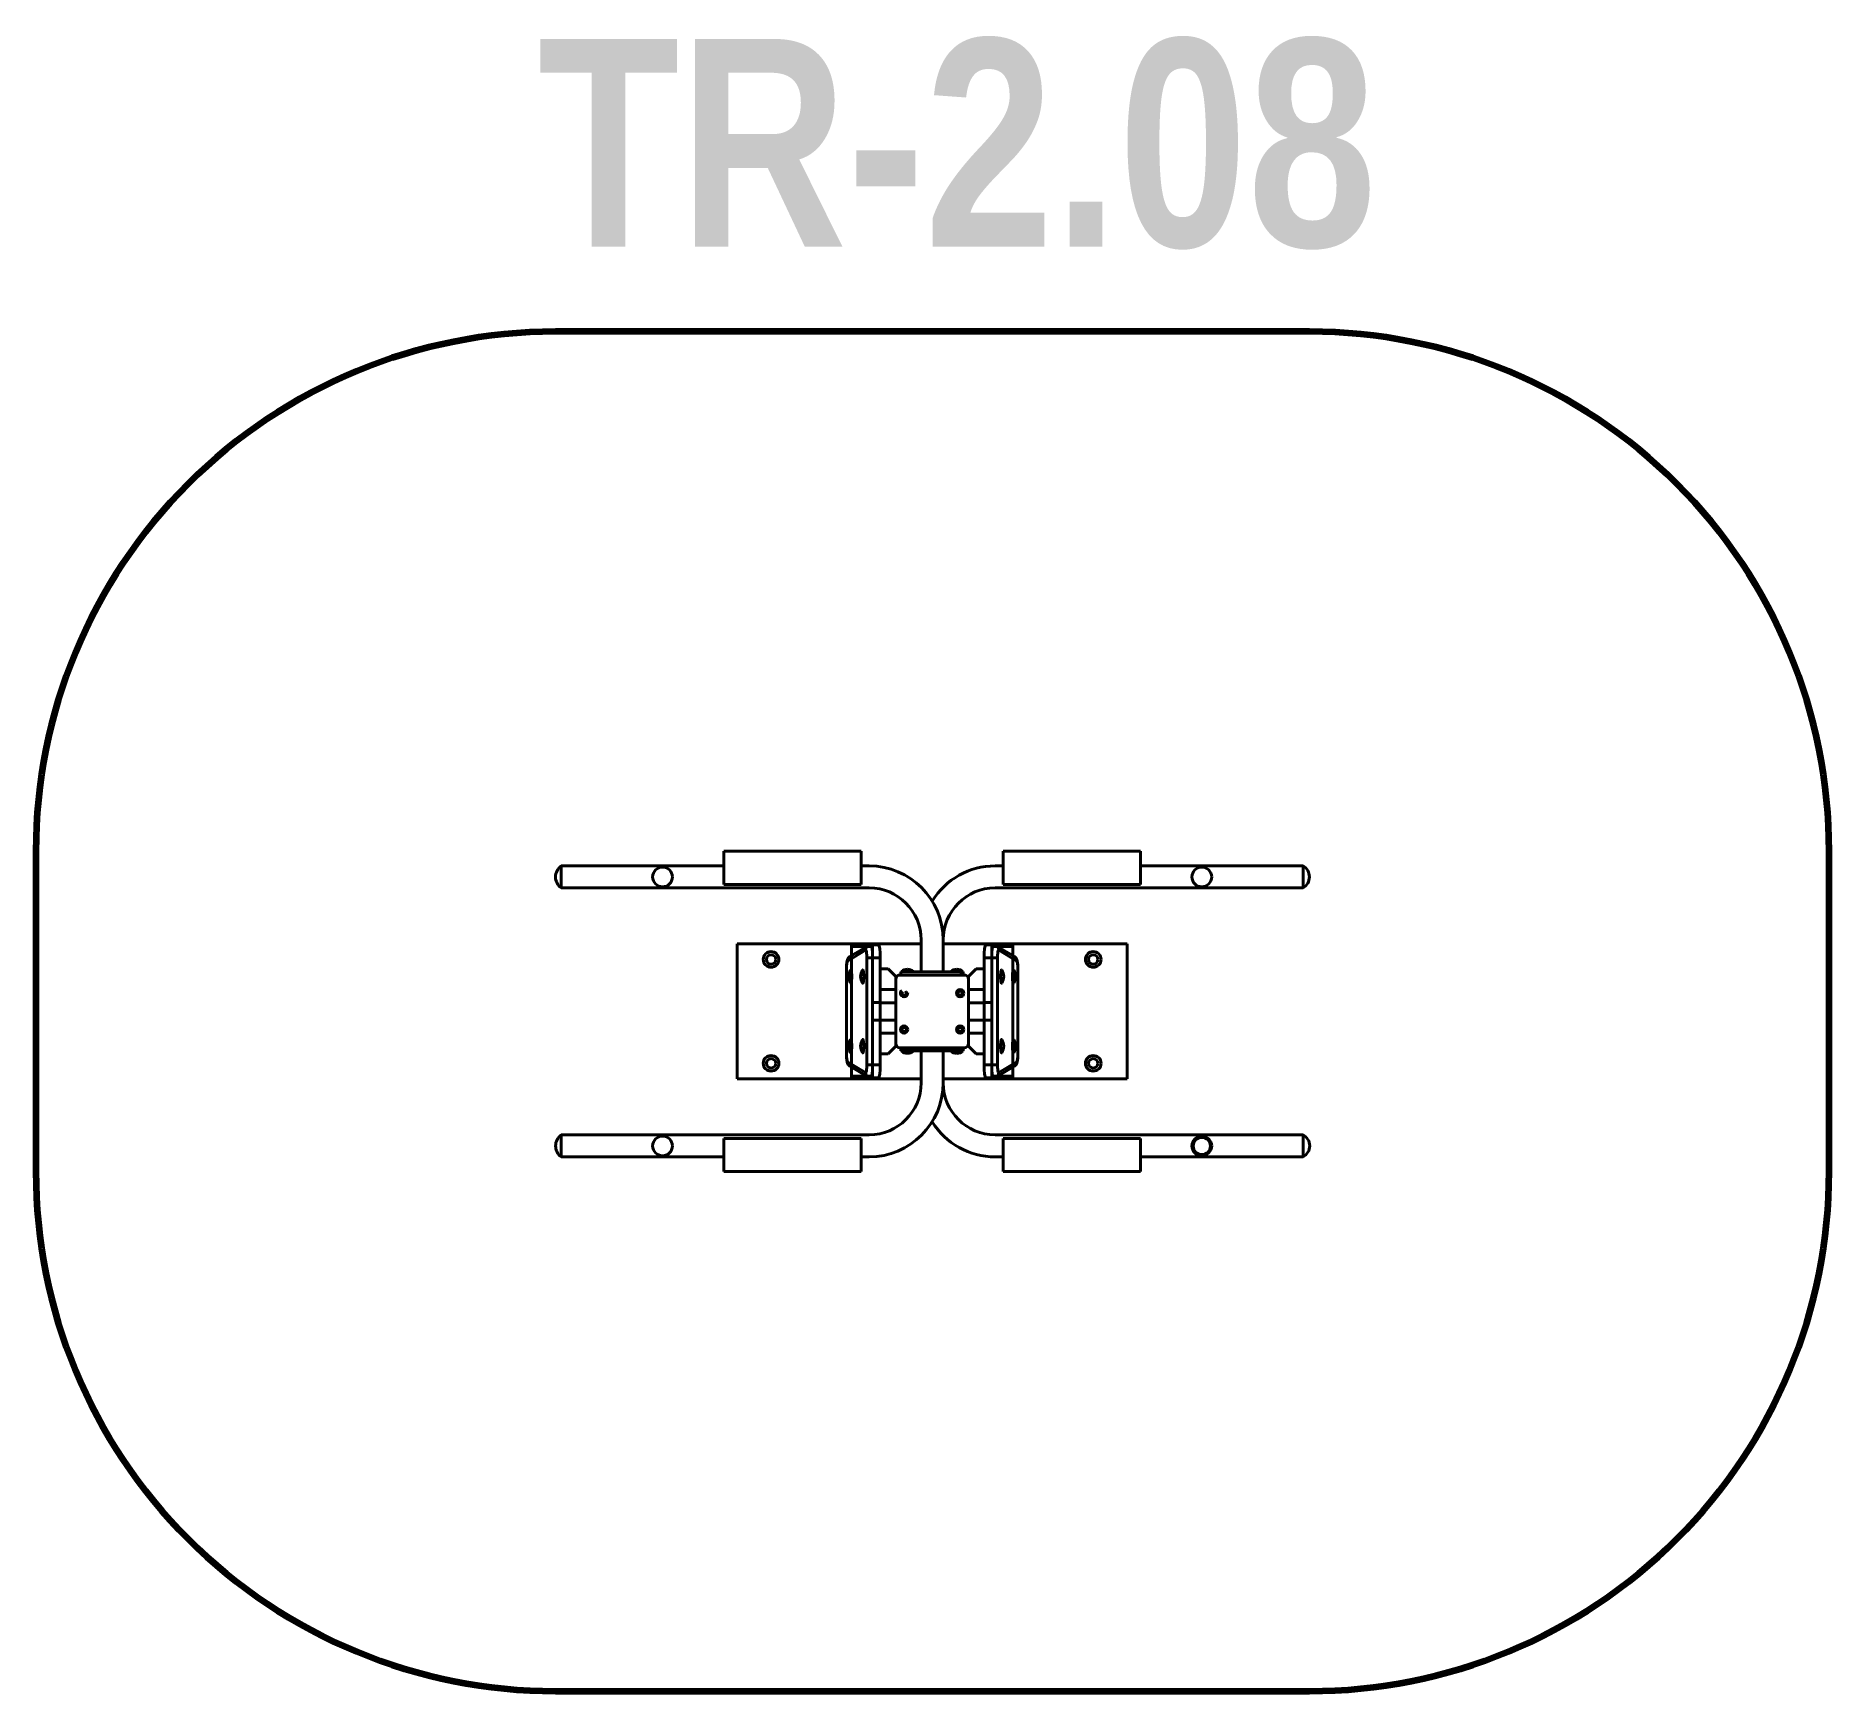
# Model space of a CAD drawing. Header units: millimetres. Extents: x 135955 to 139405, y 1032 to 4218.
import ezdxf

# ---------------------------------------------------------------- set-up
doc = ezdxf.new("R2010")
doc.units = ezdxf.units.MM
doc.layers.add('DiKom', color=7, linetype='Continuous')
doc.styles.add('style1', font='arialbd.ttf', dxfattribs={"width": 0.8})

msp = doc.modelspace()

# ---------------------------------------------------------------- linework, layer by layer
at = {"layer": 'DiKom', "color": 7, "linetype": 'Continuous', "lineweight": 40}
for p, q in [((137278.6, 2584.9), (137278.6, 2648.9)), ((137278.6, 2648.9), (137542.6, 2648.9)), ((137542.6, 2648.9), (137542.6, 2584.9)), ((137816.3, 2584.9), (137816.3, 2648.9)), ((137816.3, 2648.9), (138080.3, 2648.9)), ((138080.3, 2648.9), (138080.3, 2584.9)), ((136965.6, 2620.6), (137278.6, 2620.6)), ((136965.6, 2620.6), (136965.6, 2578.3)), ((137542.6, 2620.6), (137558.3, 2620.6)), ((137816.3, 2620.6), (137800.6, 2620.6)), ((138393.3, 2620.6), (138080.3, 2620.6)), ((138393.3, 2620.6), (138393.3, 2578.3)), ((136965.6, 2578.3), (137558.3, 2578.3)), ((137278.6, 2584.9), (137542.6, 2584.9)), ((138393.3, 2578.3), (137800.6, 2578.3)), ((137816.3, 2584.9), (138080.3, 2584.9)), ((137658.3, 2470.6), (137304.4, 2470.6)), ((137304.4, 2470.6), (137304.4, 2210.6)), ((137551.3, 2458.4), (137516.5, 2437.5)), ((137556.1, 2466.9), (137521.3, 2446.1)), ((137524.4, 2465.6), (137524.4, 2470.6)), ((137524.4, 2465.6), (137524.4, 2448)), ((137553.8, 2465.6), (137524.4, 2465.6)), ((137524.4, 2465.6), (137553.8, 2465.6)), ((137553.8, 2465.6), (137564.4, 2465.6)), ((137561.4, 2468.4), (137576.2, 2468.4)), ((137564.4, 2468.4), (137564.4, 2470.6)), ((137564.4, 2212.8), (137564.4, 2468.4)), ((137658.3, 2416.6), (137658.3, 2478.3)), ((137658.3, 2416.6), (137658.3, 2478.3)), ((137700.6, 2416.6), (137700.6, 2478.3)), ((137700.6, 2416.6), (137700.6, 2478.3)), ((138054.4, 2470.6), (137700.6, 2470.6)), ((137797.5, 2468.4), (137782.7, 2468.4)), ((137794.4, 2468.4), (137794.4, 2470.6)), ((137794.4, 2212.8), (137794.4, 2468.4)), ((137805.1, 2465.6), (137794.4, 2465.6)), ((137805.1, 2465.6), (137794.4, 2465.6)), ((137802.8, 2466.9), (137837.6, 2446.1)), ((137805.1, 2465.6), (137834.4, 2465.6)), ((137805.1, 2465.6), (137834.4, 2465.6)), ((137842.4, 2437.5), (137807.6, 2458.4)), ((137834.4, 2465.6), (137834.4, 2470.6)), ((137834.4, 2448), (137834.4, 2465.6)), ((138054.4, 2210.6), (138054.4, 2470.6)), ((137514.5, 2422.6), (137514.5, 2258.6)), ((137514.5, 2422.6), (137514.6, 2422.6)), ((137514.6, 2422.6), (137514.6, 2258.6)), ((137524.4, 2448), (137524.4, 2233.2)), ((137553.6, 2237.8), (137553.6, 2443.4)), ((137564.9, 2443.4), (137553.6, 2443.4)), ((137564.9, 2237.8), (137564.9, 2443.4)), ((137579.7, 2443.4), (137564.9, 2443.4)), ((137579.7, 2237.8), (137579.7, 2443.4)), ((137581.7, 2422.6), (137579.7, 2422.6)), ((137594.6, 2422.6), (137581.7, 2422.6)), ((137594.6, 2422.6), (137594.6, 2422.6)), ((137594.6, 2422.6), (137609.4, 2407.6)), ((137619.4, 2410.6), (137619.4, 2416.6)), ((137619.4, 2416.6), (137739.4, 2416.6)), ((137620.4, 2417.4), (137620.4, 2416.6)), ((137643.4, 2417.4), (137620.4, 2417.4)), ((137643.4, 2417.4), (137643.4, 2416.6)), ((137715.4, 2417.4), (137715.4, 2416.6)), ((137738.4, 2417.4), (137715.4, 2417.4)), ((137735.4, 2410.6), (137735.4, 2416.6)), ((137738.4, 2417.4), (137738.4, 2416.6)), ((137739.4, 2410.6), (137739.4, 2416.6)), ((137764.2, 2422.6), (137749.4, 2407.6)), ((137764.3, 2422.6), (137764.2, 2422.6)), ((137764.3, 2422.6), (137777.2, 2422.6)), ((137777.2, 2422.6), (137779.2, 2422.6)), ((137779.2, 2443.4), (137779.2, 2237.8)), ((137779.2, 2443.4), (137794, 2443.4)), ((137794, 2443.4), (137794, 2237.8)), ((137794, 2443.4), (137805.3, 2443.4)), ((137805.3, 2443.4), (137805.3, 2237.8)), ((137834.4, 2448), (137834.4, 2233.2)), ((137844.3, 2258.6), (137844.3, 2422.6)), ((137844.4, 2422.6), (137844.3, 2422.6)), ((137844.4, 2258.6), (137844.4, 2422.6)), ((137579.7, 2382.6), (137581.7, 2382.6)), ((137581.7, 2382.6), (137609.4, 2382.6)), ((137609.4, 2407.6), (137609.4, 2273.5)), ((137615.4, 2383.1), (137615.4, 2383.1)), ((137741.4, 2410.6), (137617.4, 2410.6)), ((137749.4, 2273.5), (137749.4, 2407.6)), ((137777.2, 2382.6), (137749.4, 2382.6)), ((137779.2, 2382.6), (137777.2, 2382.6)), ((137564.4, 2357.4), (137579.7, 2357.4)), ((137609.4, 2357.3), (137579.7, 2357.3)), ((137620.8, 2375.6), (137622.7, 2378.8)), ((137623.1, 2371.6), (137620.8, 2375.6)), ((137627.8, 2371.6), (137623.1, 2371.6)), ((137627.8, 2379.4), (137630.1, 2375.6)), ((137630.1, 2375.6), (137627.8, 2371.6)), ((137731.1, 2379.6), (137728.8, 2375.6)), ((137728.8, 2375.6), (137731.1, 2371.6)), ((137735.8, 2379.6), (137731.1, 2379.6)), ((137731.1, 2371.6), (137735.8, 2371.6)), ((137738.1, 2375.6), (137735.8, 2379.6)), ((137735.8, 2371.6), (137738.1, 2375.6)), ((137749.4, 2357.3), (137779.2, 2357.3)), ((137794.4, 2357.4), (137779.2, 2357.4)), ((137579.7, 2323.8), (137564.4, 2323.8)), ((137609.4, 2323.8), (137579.7, 2323.8)), ((137749.4, 2323.8), (137779.2, 2323.8)), ((137779.2, 2323.8), (137794.4, 2323.8)), ((137579.7, 2298.6), (137581.7, 2298.6)), ((137581.7, 2298.6), (137609.4, 2298.6)), ((137623.1, 2309.6), (137620.8, 2305.6)), ((137620.8, 2305.6), (137623.1, 2301.6)), ((137627.8, 2309.6), (137623.1, 2309.6)), ((137623.1, 2301.6), (137627.8, 2301.6)), ((137630.1, 2305.6), (137627.8, 2309.6)), ((137627.8, 2301.6), (137630.1, 2305.6)), ((137728.8, 2305.6), (137731.1, 2309.6)), ((137731.1, 2301.6), (137728.8, 2305.6)), ((137731.1, 2309.6), (137735.8, 2309.6)), ((137735.8, 2301.6), (137731.1, 2301.6)), ((137735.8, 2309.6), (137738.1, 2305.6)), ((137738.1, 2305.6), (137735.8, 2301.6)), ((137743.5, 2298.1), (137743.4, 2298.1)), ((137777.2, 2298.6), (137749.4, 2298.6)), ((137779.2, 2298.6), (137777.2, 2298.6)), ((137514.5, 2258.6), (137514.6, 2258.6)), ((137516.5, 2243.6), (137551.3, 2222.8)), ((137581.7, 2258.6), (137579.7, 2258.6)), ((137594.6, 2258.6), (137581.7, 2258.6)), ((137594.6, 2258.6), (137609.4, 2273.5)), ((137594.6, 2258.6), (137594.6, 2258.6)), ((137617.4, 2270.6), (137741.4, 2270.6)), ((137619.4, 2270.6), (137619.4, 2264.6)), ((137739.4, 2264.6), (137619.4, 2264.6)), ((137620.4, 2263.7), (137620.4, 2264.6)), ((137620.4, 2263.7), (137643.4, 2263.7)), ((137623.4, 2270.6), (137623.4, 2264.6)), ((137643.4, 2263.7), (137643.4, 2264.6)), ((137658.3, 2264.6), (137658.3, 2202.9)), ((137658.3, 2264.6), (137658.3, 2202.9)), ((137700.6, 2264.6), (137700.6, 2202.9)), ((137700.6, 2264.6), (137700.6, 2202.9)), ((137715.4, 2263.7), (137715.4, 2264.6)), ((137715.4, 2263.7), (137738.4, 2263.7)), ((137735.4, 2270.6), (137735.4, 2264.6)), ((137738.4, 2263.7), (137738.4, 2264.6)), ((137739.4, 2270.6), (137739.4, 2264.6)), ((137749.4, 2273.6), (137764.3, 2258.6)), ((137764.3, 2258.6), (137764.2, 2258.6)), ((137764.3, 2258.6), (137777.2, 2258.6)), ((137777.2, 2258.6), (137779.2, 2258.6)), ((137807.6, 2222.8), (137842.4, 2243.6)), ((137844.4, 2258.6), (137844.3, 2258.6)), ((137304.4, 2210.6), (137658.3, 2210.6)), ((137556.1, 2214.2), (137521.3, 2235.1)), ((137524.4, 2233.2), (137524.4, 2215.6)), ((137524.4, 2215.6), (137524.4, 2210.6)), ((137553.8, 2215.6), (137524.4, 2215.6)), ((137553.8, 2215.6), (137524.4, 2215.6)), ((137564.9, 2237.8), (137553.6, 2237.8)), ((137553.8, 2215.6), (137564.4, 2215.6)), ((137561.4, 2212.8), (137576.2, 2212.8)), ((137564.4, 2212.8), (137564.4, 2210.6)), ((137579.7, 2237.8), (137564.9, 2237.8)), ((137700.6, 2210.6), (138054.4, 2210.6)), ((137779.2, 2237.8), (137794, 2237.8)), ((137797.5, 2212.8), (137782.7, 2212.8)), ((137794, 2237.8), (137805.3, 2237.8)), ((137805.1, 2215.6), (137794.4, 2215.6)), ((137805.1, 2215.6), (137794.4, 2215.6)), ((137794.4, 2212.8), (137794.4, 2210.6)), ((137802.8, 2214.2), (137837.6, 2235.1)), ((137834.4, 2215.6), (137805.1, 2215.6)), ((137805.1, 2215.6), (137834.4, 2215.6)), ((137834.4, 2215.6), (137834.4, 2233.2)), ((137834.4, 2215.6), (137834.4, 2210.6)), ((136965.6, 2102.9), (137558.3, 2102.9)), ((136965.6, 2102.9), (136965.6, 2060.6)), ((137278.6, 2096.2), (137278.6, 2032.2)), ((137278.6, 2096.2), (137542.6, 2096.2)), ((137542.6, 2032.2), (137542.6, 2096.2)), ((138393.3, 2102.9), (137800.6, 2102.9)), ((137816.3, 2096.2), (137816.3, 2032.2)), ((137816.3, 2096.2), (138080.3, 2096.2)), ((138080.3, 2032.2), (138080.3, 2096.2)), ((138393.3, 2102.9), (138393.3, 2060.6)), ((136965.6, 2060.6), (137278.6, 2060.6)), ((137542.6, 2060.6), (137558.3, 2060.6)), ((137816.3, 2060.6), (137800.6, 2060.6)), ((138393.3, 2060.6), (138080.3, 2060.6)), ((137278.6, 2032.2), (137542.6, 2032.2)), ((137816.3, 2032.2), (138080.3, 2032.2))]:
    msp.add_line(p, q, dxfattribs=at)
at = {"layer": 'DiKom', "color": 3, "lineweight": 200}
msp.add_lwpolyline([(136954.7, 1032.2), (138405.5, 1032.2, 0.414214), (139405.5, 2032.2), (139405.5, 2648.9, 0.414214), (138405.5, 3648.9), (136954.7, 3648.9, 0.414214), (135954.7, 2648.9), (135954.7, 2032.2, 0.414214)], format="xyb", close=True, dxfattribs=at)
at = {"layer": 'DiKom', "color": 7, "linetype": 'Continuous', "lineweight": 40}
for centre, radius in [((137160.6, 2599.4), 19), ((138198.3, 2599.4), 19), ((137369.4, 2440.6), 15), ((137989.4, 2440.6), 15), ((137369.4, 2440.6), 9), ((137989.4, 2440.6), 9), ((137733.4, 2375.6), 7), ((137733.4, 2375.6), 5), ((137625.4, 2305.6), 7), ((137733.4, 2305.6), 7), ((137625.4, 2305.6), 5), ((137733.4, 2305.6), 5), ((137369.4, 2240.6), 15), ((137369.4, 2240.6), 9), ((137989.4, 2240.6), 15), ((137989.4, 2240.6), 9), ((137160.6, 2081.7), 19), ((138198.3, 2081.7), 19), ((138198.3, 2081.4), 16.5)]:
    msp.add_circle(centre, radius, dxfattribs=at)
for centre, radius, start, end in [((136980.7, 2599.4), 26, 125.4658, 234.5342), ((137558.3, 2478.3), 142.3, 0, 90), ((137800.6, 2478.3), 142.3, 90, 148.361), ((138381, 2599.4), 24.4, 300.069, 59.931), ((137558.3, 2478.3), 100, 0, 90), ((137800.6, 2478.3), 100, 90, 180), ((137541.9, 2407.6), 23.1, 146.6319, 213.3681), ((137564.8, 2407.6), 23.1, 146.6319, 213.3681), ((137631.9, 2403.6), 18, 90, 129.709), ((137631.9, 2403.6), 18, 50.291, 90), ((137726.9, 2403.6), 18, 90, 129.709), ((137726.9, 2403.6), 18, 50.291, 90), ((137794, 2407.6), 23.1, 326.6319, 33.3681), ((137817, 2407.6), 23.1, 326.6319, 33.3681), ((137617.4, 2402.6), 8, 90, 180), ((137741.4, 2402.6), 8, 0, 90), ((137625.4, 2375.6), 7, 128.967, 9.1468), ((137625.4, 2375.6), 5, 134.5843, 39.9342), ((137541.9, 2273.6), 23.1, 146.6319, 197.4618), ((137564.8, 2273.6), 23.1, 146.6319, 213.3681), ((137617.4, 2278.6), 8, 180, 270), ((137741.4, 2278.6), 8, 270, 0), ((137794, 2273.6), 23.1, 326.6319, 33.3681), ((137817, 2273.6), 23.1, 326.6319, 33.3681), ((137541.9, 2273.6), 23.1, 197.4618, 213.3681), ((137631.9, 2277.6), 18, 230.291, 270), ((137631.9, 2277.6), 18, 270, 309.709), ((137726.9, 2277.6), 18, 230.291, 270), ((137726.9, 2277.6), 18, 270, 309.709), ((137558.3, 2202.9), 142.3, 270, 0), ((137558.3, 2202.9), 100, 270, 0), ((137800.6, 2202.9), 100, 180, 270), ((137800.6, 2202.9), 142.3, 211.639, 270), ((136981, 2081.7), 26.2, 126.1483, 233.8517), ((138381.9, 2081.7), 24, 298.2606, 61.7394)]:
    msp.add_arc(centre, radius, start, end, dxfattribs=at)
for centre, major_axis, ratio, start_param, end_param in [((137561.2, 2458.4), (-5.14, 8.58), 0.986847, 0, 1.037095), ((137551.5, 2443.4), (0, 15), 0.139173, 4.712389, 6.366327), ((137561.4, 2443.4), (0, 25), 0.139173, 4.712389, 6.283185), ((137576.2, 2443.4), (0, 25), 0.139173, 4.712389, 6.283185), ((137782.7, 2443.4), (0, 25), 0.139173, 0, 1.570796), ((137797.5, 2443.4), (0, 25), 0.139173, 0, 1.570796), ((137797.7, 2458.4), (5.14, 8.58), 0.986847, 5.24609, 6.283185), ((137807.4, 2443.4), (0, 15), 0.139173, 6.200044, 7.853982), ((137516.7, 2422.6), (0, 15), 0.139173, 0.083141, 1.570796), ((137526.4, 2437.5), (-5.14, 8.58), 0.986847, 0, 1.037095), ((137522.9, 2407.6), (0, -13), 0.139173, 3.141593, 3.349852), ((137522.9, 2407.6), (0, -13), 0.139173, 3.141593, 3.349852), ((137522.9, 2407.6), (0, -13), 0.139173, 0, 3.141593), ((137522.9, 2407.6), (0, -13), 0.139173, 0, 3.141593), ((137545.9, 2407.6), (0, -13), 0.139173, 3.141593, 3.349852), ((137545.9, 2407.6), (0, -13), 0.139173, 3.141593, 3.349852), ((137545.9, 2407.6), (0, -13), 0.139173, 0, 3.141593), ((137545.9, 2407.6), (0, -13), 0.139173, 0, 3.141593), ((137813, 2407.6), (0, 13), 0.139173, 0, 3.141593), ((137813, 2407.6), (0, 13), 0.139173, 0, 3.141593), ((137813, 2407.6), (0, 13), 0.139173, 6.074926, 6.283185), ((137813, 2407.6), (0, 13), 0.139173, 6.074926, 6.283185), ((137835.9, 2407.6), (0, 13), 0.139173, 0, 3.141593), ((137835.9, 2407.6), (0, 13), 0.139173, 0, 3.141593), ((137835.9, 2407.6), (0, 13), 0.139173, 6.074926, 6.283185), ((137835.9, 2407.6), (0, 13), 0.139173, 6.074926, 6.283185), ((137832.5, 2437.5), (5.14, 8.58), 0.986847, 5.24609, 6.283185), ((137842.2, 2422.6), (0, 15), 0.139173, 4.712389, 6.200044), ((137522.9, 2407.6), (0, -13), 0.139173, 6.074926, 6.283185), ((137522.9, 2407.6), (0, -13), 0.139173, 6.074926, 6.271002), ((137522.9, 2407.6), (0, -13), 0.139173, 6.271002, 6.283185), ((137545.9, 2407.6), (0, -13), 0.139173, -0.208259, -0.164489), ((137545.9, 2407.6), (0, -13), 0.139173, 6.074926, 6.283185), ((137545.9, 2407.6), (0, -13), 0.139173, 6.118696, 6.283185), ((137813, 2407.6), (0, 13), 0.139173, 3.141593, 3.349852), ((137813, 2407.6), (0, 13), 0.139173, 3.141593, 3.349852), ((137835.9, 2407.6), (0, 13), 0.139173, 3.141593, 3.349852), ((137835.9, 2407.6), (0, 13), 0.139173, 3.141593, 3.349852), ((137522.9, 2273.6), (0, -13), 0.139173, 3.141593, 3.349852), ((137522.9, 2273.6), (0, -13), 0.139173, 3.141593, 3.349852), ((137522.9, 2273.6), (0, -13), 0.139173, 0, 3.141593), ((137522.9, 2273.6), (0, -13), 0.139173, 0, 3.141593), ((137545.9, 2273.6), (0, -13), 0.139173, 3.141593, 3.349852), ((137545.9, 2273.6), (0, -13), 0.139173, 3.141593, 3.349852), ((137545.9, 2273.6), (0, -13), 0.139173, 0, 3.141593), ((137545.9, 2273.6), (0, -13), 0.139173, 0.569743, 3.141593), ((137813, 2273.6), (0, 13), 0.139173, 0, 3.141593), ((137813, 2273.6), (0, 13), 0.139173, 0, 3.141593), ((137813, 2273.6), (0, 13), 0.139173, 6.074926, 6.283185), ((137813, 2273.6), (0, 13), 0.139173, 6.074926, 6.283185), ((137835.9, 2273.6), (0, 13), 0.139173, 0, 3.141593), ((137835.9, 2273.6), (0, 13), 0.139173, 0, 3.141593), ((137835.9, 2273.6), (0, 13), 0.139173, 6.074926, 6.283185), ((137835.9, 2273.6), (0, 13), 0.139173, 6.074926, 6.283185), ((137516.7, 2258.6), (0, -15), 0.139173, 4.712389, 6.200044), ((137526.4, 2243.6), (-5.14, -8.58), 0.986847, 5.24609, 6.283185), ((137522.9, 2273.6), (0, -13), 0.139173, 6.074926, 6.283185), ((137522.9, 2273.6), (0, -13), 0.139173, 6.074926, 6.283185), ((137545.9, 2273.6), (0, -13), 0.139173, 6.074926, 6.283185), ((137545.9, 2273.6), (0, -13), 0.139173, 6.074926, 6.283185), ((137545.9, 2273.6), (0, -13), 0.139173, 0, 0.569743), ((137813, 2273.6), (0, 13), 0.139173, 3.141593, 3.349852), ((137813, 2273.6), (0, 13), 0.139173, 3.141593, 3.349852), ((137835.9, 2273.6), (0, 13), 0.139173, 3.141593, 3.349852), ((137835.9, 2273.6), (0, 13), 0.139173, 3.141593, 3.349852), ((137832.5, 2243.6), (5.14, -8.58), 0.986847, 0, 1.037095), ((137842.2, 2258.6), (0, -15), 0.139173, 0.083141, 1.570796), ((137551.5, 2237.8), (0, -15), 0.139173, 6.200044, 7.853982), ((137561.2, 2222.8), (-5.14, -8.58), 0.986847, 5.24609, 6.283185), ((137561.4, 2237.8), (0, -25), 0.139173, 0, 1.570796), ((137576.2, 2237.8), (0, -25), 0.139173, 0, 1.570796), ((137782.7, 2237.8), (0, -25), 0.139173, 4.712389, 6.283185), ((137797.5, 2237.8), (0, -25), 0.139173, 4.712389, 6.283185), ((137797.7, 2222.8), (5.14, -8.58), 0.986847, 0, 1.037095), ((137807.4, 2237.8), (0, -15), 0.139173, 4.712389, 6.366327)]:
    msp.add_ellipse(centre, major_axis=major_axis, ratio=ratio, start_param=start_param, end_param=end_param, dxfattribs=at)
for points in [[(137561.4, 2468.4), (137561, 2468.4), (137560.3, 2468.4), (137559.1, 2468.2), (137558.1, 2467.9), (137557, 2467.5), (137556.4, 2467.1), (137556.1, 2466.9)], [(137797.5, 2468.4), (137797.9, 2468.4), (137798.6, 2468.4), (137799.7, 2468.2), (137800.8, 2467.9), (137801.9, 2467.5), (137802.5, 2467.1), (137802.8, 2466.9)], [(137561.4, 2212.8), (137561, 2212.8), (137560.3, 2212.8), (137559.1, 2213), (137558.1, 2213.3), (137557, 2213.7), (137556.4, 2214), (137556.1, 2214.2)], [(137797.5, 2212.8), (137797.9, 2212.8), (137798.6, 2212.8), (137799.7, 2213), (137800.8, 2213.3), (137801.9, 2213.7), (137802.5, 2214), (137802.8, 2214.2)]]:
    msp.add_open_spline(points, degree=3, dxfattribs=at)
for points, knots in [([(137514.5, 2422.6), (137514.5, 2423.3), (137514.5, 2424.6), (137514.6, 2426.7), (137514.6, 2428.6), (137514.8, 2430.5), (137514.9, 2432.2), (137515.1, 2433.9), (137515.3, 2435.4), (137515.5, 2436.6), (137515.7, 2437.6), (137515.9, 2438.2), (137516, 2438.8), (137516.2, 2439.4), (137516.5, 2440.2), (137516.8, 2440.9), (137517.2, 2441.7), (137517.6, 2442.4), (137518, 2443.1), (137518.4, 2443.7), (137519.1, 2444.4), (137519.8, 2445.1), (137520.6, 2445.7), (137521.1, 2446), (137521.3, 2446.1)], [0, 0, 0, 0, 1.733747, 3.455056, 5.16454, 6.863375, 8.551579, 10.228426, 11.89113, 13.366003, 14.429699, 15.493395, 15.600681, 16.664041, 17.590932, 18.517822, 19.420113, 20.426409, 20.872057, 21.763352, 22.338655, 23.446906, 24.529189, 25, 25, 25, 25]), ([(137837.6, 2446.1), (137838, 2445.9), (137838.6, 2445.4), (137839.5, 2444.7), (137840.2, 2443.9), (137840.9, 2443.1), (137841.3, 2442.5), (137841.6, 2441.9), (137842, 2441.2), (137842.3, 2440.4), (137842.6, 2439.6), (137842.8, 2439), (137842.9, 2438.4), (137843.1, 2437.9), (137843.3, 2437.2), (137843.4, 2436.2), (137843.6, 2434.9), (137843.8, 2433.5), (137844, 2431.8), (137844.2, 2430), (137844.3, 2428.1), (137844.3, 2426.2), (137844.4, 2424.3), (137844.4, 2423.1), (137844.4, 2422.6)], [0, 0, 0, 0, 1.065356, 2.140768, 2.998207, 3.969772, 4.941338, 5.172099, 6.156641, 7.141183, 8.03996, 8.978348, 9.404898, 10.257999, 10.883045, 12.133138, 13.561391, 15.211725, 16.878628, 18.55848, 20.249431, 21.950793, 23.662934, 25, 25, 25, 25]), ([(137521.3, 2235.1), (137520.9, 2235.3), (137520.2, 2235.7), (137519.4, 2236.5), (137518.7, 2237.2), (137518, 2238), (137517.6, 2238.7), (137517.3, 2239.3), (137516.9, 2239.9), (137516.6, 2240.8), (137516.3, 2241.5), (137516.1, 2242.1), (137515.9, 2242.7), (137515.8, 2243.3), (137515.6, 2244), (137515.5, 2244.9), (137515.2, 2246.2), (137515, 2247.7), (137514.9, 2249.4), (137514.7, 2251.2), (137514.6, 2253), (137514.5, 2255), (137514.5, 2256.9), (137514.5, 2258.1), (137514.5, 2258.6)], [0, 0, 0, 0, 1.065356, 2.140768, 2.998207, 3.969772, 4.941338, 5.172099, 6.156641, 7.141183, 8.03996, 8.978348, 9.404898, 10.257999, 10.883045, 12.133138, 13.561391, 15.211725, 16.878628, 18.55848, 20.249431, 21.950793, 23.662934, 25, 25, 25, 25]), ([(137844.4, 2258.6), (137844.4, 2257.9), (137844.4, 2256.5), (137844.3, 2254.5), (137844.2, 2252.6), (137844.1, 2250.7), (137844, 2248.9), (137843.8, 2247.3), (137843.6, 2245.8), (137843.4, 2244.6), (137843.2, 2243.6), (137843, 2243), (137842.8, 2242.4), (137842.7, 2241.8), (137842.4, 2241), (137842.1, 2240.2), (137841.7, 2239.4), (137841.3, 2238.7), (137840.9, 2238.1), (137840.4, 2237.5), (137839.8, 2236.8), (137839.1, 2236.1), (137838.3, 2235.5), (137837.8, 2235.2), (137837.6, 2235.1)], [0, 0, 0, 0, 1.733747, 3.455056, 5.16454, 6.863375, 8.551579, 10.228426, 11.89113, 13.366003, 14.429699, 15.493395, 15.600681, 16.664041, 17.590932, 18.517822, 19.420113, 20.426409, 20.872057, 21.763352, 22.338655, 23.446906, 24.529189, 25, 25, 25, 25])]:
    msp.add_open_spline(points, degree=3, knots=knots, dxfattribs=at)

# ---------------------------------------------------------------- texts
at = {"layer": 'DiKom', "insert": (136920.2, 4212.2), "char_height": 400, "attachment_point": 1, "style": 'style1'}
msp.add_mtext_dynamic_manual_height_columns('TR-2.08', width=2518.219, gutter_width=2.09, heights=[0], dxfattribs=at)

doc.saveas('drawing.dxf')
